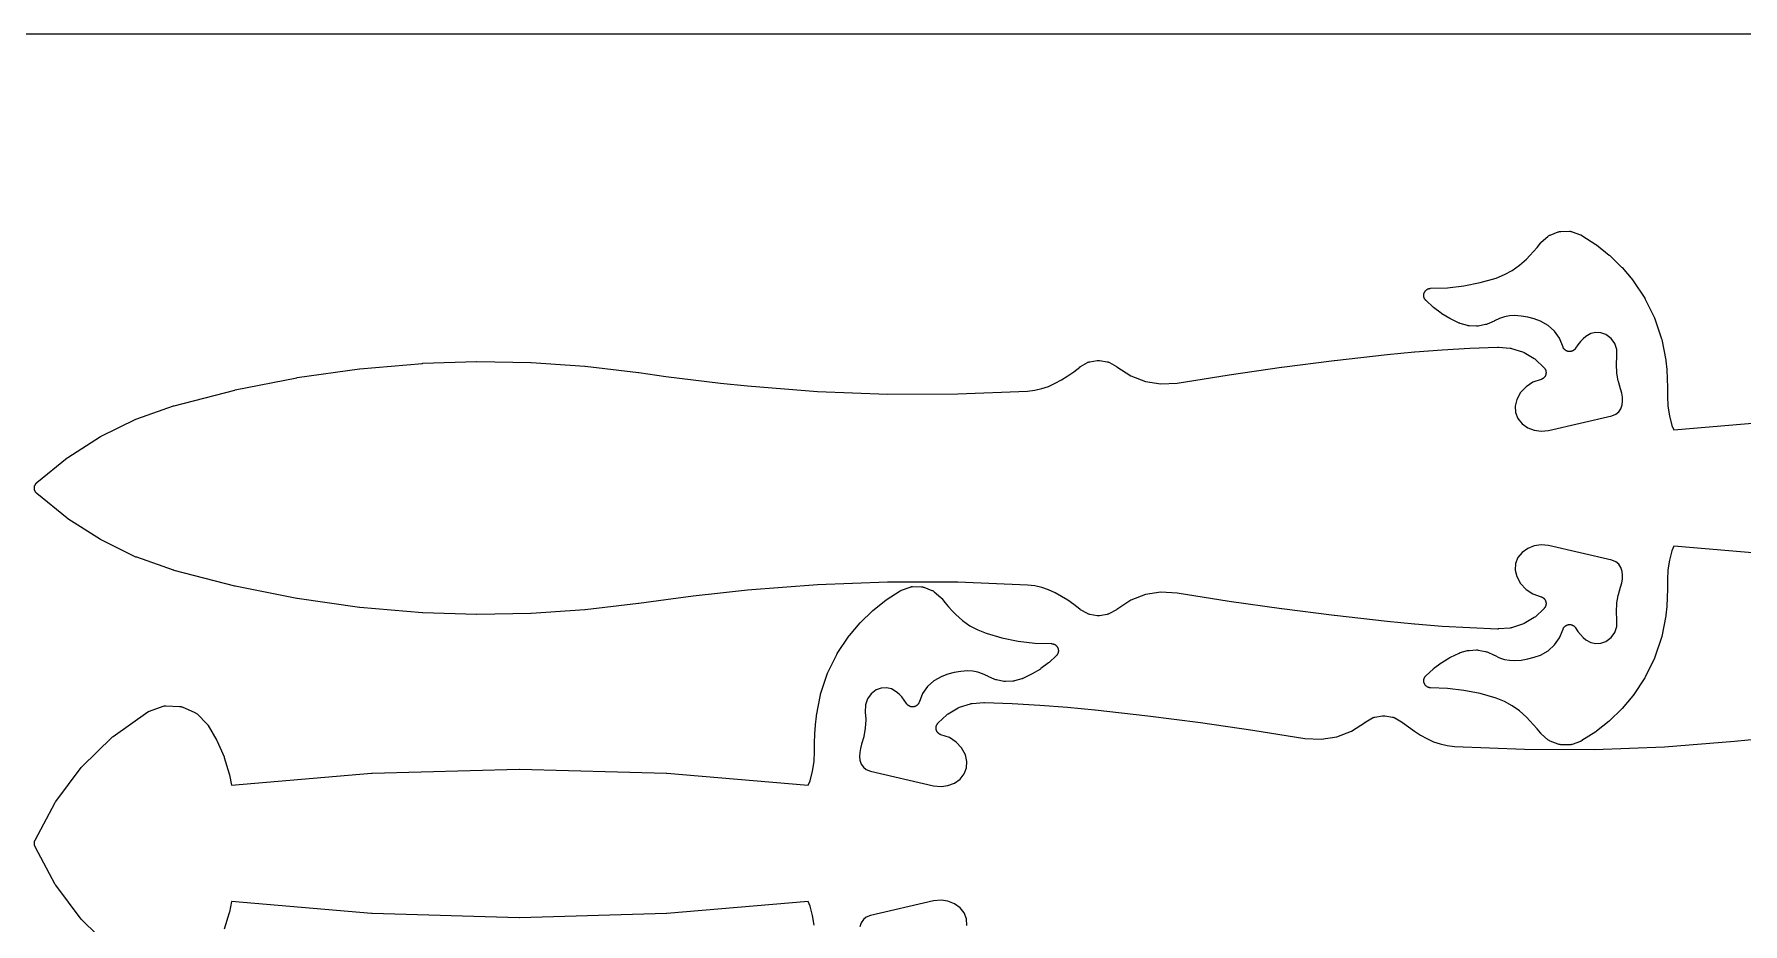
# Model space of a CAD drawing. Header units: metres. Extents: x 0 to 3000, y 0 to 1200.
# Drawn here: x 2038.1 to 2519.1, y 949.6 to 1200 of the extents above; entities that cross this region are included whole.
import ezdxf

# ---------------------------------------------------------------- set-up
doc = ezdxf.new("R2010")
doc.units = ezdxf.units.M

msp = doc.modelspace()

# ---------------------------------------------------------------- linework, layer by layer
at = {"color": 7}
msp.add_lwpolyline([(0, 0), (3000, 0), (3000, 1200), (0, 1200), (0, 0)], close=True, dxfattribs=at)
at = {"color": 1}
for points in [[(2539.44, 1052.51), (2499.64, 1055.91), (2499.13, 1054.63), (2498.42, 1051.97), (2498.01, 1049.25), (2497.9, 1046.42), (2497.91, 1044.01), (2497.91, 1043.94), (2497.82, 1041.49), (2497.82, 1041.42), (2497.65, 1038.97), (2497.64, 1038.9), (2497.39, 1036.46), (2497.37, 1036.38), (2497.36, 1036.3), (2496.25, 1030.48), (2496.18, 1030.23), (2494.32, 1024.64), (2494.22, 1024.39), (2491.63, 1019.09), (2491.5, 1018.86), (2488.22, 1013.93), (2488.21, 1013.92), (2488.2, 1013.91), (2488.15, 1013.84), (2488.11, 1013.78), (2488.09, 1013.76), (2488.08, 1013.75), (2485.08, 1010.2), (2484.95, 1010.06), (2481.62, 1006.83), (2481.47, 1006.7), (2477.85, 1003.82), (2477.69, 1003.7), (2473.79, 1001.18), (2473.76, 1001.16), (2473.73, 1001.14), (2473.67, 1001.11), (2473.62, 1001.08), (2473.59, 1001.06), (2473.56, 1001.05), (2473.5, 1001.02), (2473.44, 1001), (2473.41, 1000.99), (2473.38, 1000.97), (2470.99, 1000.12), (2470.82, 1000.06), (2470.64, 1000.03), (2470.46, 1000.01), (2470.28, 1000), (2467.82, 1000.04), (2467.65, 1000.05), (2467.47, 1000.07), (2467.3, 1000.11), (2467.14, 1000.17), (2464.84, 1001.05), (2464.67, 1001.12), (2464.52, 1001.21), (2464.37, 1001.31), (2464.23, 1001.42), (2462.33, 1003.1), (2462.28, 1003.15), (2462.23, 1003.2), (2462.21, 1003.22), (2462.19, 1003.24), (2462.15, 1003.29), (2462.1, 1003.34), (2461.14, 1004.53), (2460.17, 1005.67), (2459.16, 1006.78), (2458.16, 1007.83), (2456.24, 1009.56), (2454.19, 1011.01), (2451.97, 1012.21), (2449.6, 1013.15), (2445.13, 1014.42), (2440.56, 1015.33), (2435.94, 1015.88), (2431.19, 1016.05), (2431.19, 1016.05), (2431.19, 1016.05), (2431.09, 1016.06), (2431, 1016.06), (2431, 1016.07), (2430.99, 1016.07), (2430.9, 1016.08), (2430.81, 1016.1), (2430.8, 1016.1), (2430.8, 1016.1), (2430.71, 1016.13), (2430.62, 1016.16), (2430.61, 1016.16), (2430.61, 1016.16), (2430.52, 1016.19), (2430.43, 1016.23), (2430.43, 1016.23), (2430.43, 1016.23), (2430.34, 1016.27), (2430.26, 1016.32), (2430.26, 1016.32), (2430.26, 1016.32), (2430.18, 1016.37), (2430.1, 1016.42), (2430.09, 1016.43), (2430.09, 1016.43), (2430.02, 1016.49), (2429.94, 1016.55), (2429.94, 1016.55), (2429.94, 1016.55), (2429.87, 1016.62), (2429.8, 1016.68), (2429.8, 1016.69), (2429.8, 1016.69), (2429.74, 1016.76), (2429.68, 1016.83), (2429.67, 1016.84), (2429.67, 1016.84), (2429.62, 1016.92), (2429.56, 1017), (2429.56, 1017), (2429.56, 1017), (2429.52, 1017.08), (2429.47, 1017.17), (2429.47, 1017.17), (2429.47, 1017.17), (2429.43, 1017.26), (2429.39, 1017.35), (2429.39, 1017.35), (2429.39, 1017.35), (2429.36, 1017.44), (2429.33, 1017.54), (2429.33, 1017.54), (2429.33, 1017.54), (2429.31, 1017.63), (2429.29, 1017.73), (2429.29, 1017.73), (2429.29, 1017.73), (2429.28, 1017.83), (2429.27, 1017.92), (2429.27, 1017.93), (2429.27, 1017.93), (2429.27, 1018.02), (2429.27, 1018.12), (2429.27, 1018.12), (2429.27, 1018.12), (2429.28, 1018.22), (2429.28, 1018.31), (2429.28, 1018.32), (2429.28, 1018.32), (2429.3, 1018.41), (2429.32, 1018.51), (2429.32, 1018.51), (2429.32, 1018.51), (2429.35, 1018.6), (2429.37, 1018.7), (2429.38, 1018.7), (2429.38, 1018.7), (2429.41, 1018.79), (2429.45, 1018.88), (2429.45, 1018.88), (2429.45, 1018.88), (2429.49, 1018.97), (2429.54, 1019.05), (2429.54, 1019.05), (2429.54, 1019.06), (2429.59, 1019.14), (2429.64, 1019.22), (2429.65, 1019.22), (2429.65, 1019.22), (2429.71, 1019.3), (2429.77, 1019.37), (2429.77, 1019.37), (2429.77, 1019.37), (2429.84, 1019.44), (2429.9, 1019.51), (2429.91, 1019.51), (2429.91, 1019.51), (2431.88, 1021.34), (2432.03, 1021.46), (2434.17, 1023.07), (2434.33, 1023.19), (2436.62, 1024.57), (2436.8, 1024.67), (2439.22, 1025.82), (2439.28, 1025.84), (2439.34, 1025.87), (2439.37, 1025.88), (2439.4, 1025.89), (2439.47, 1025.91), (2439.53, 1025.94), (2441.58, 1026.52), (2441.81, 1026.57), (2442.04, 1026.59), (2444.14, 1026.69), (2444.37, 1026.69), (2444.6, 1026.66), (2446.67, 1026.27), (2446.9, 1026.21), (2447.11, 1026.13), (2449.06, 1025.27), (2449.11, 1025.25), (2449.15, 1025.23), (2450.57, 1024.52), (2451.95, 1024.06), (2453.37, 1023.79), (2454.84, 1023.73), (2456.7, 1023.86), (2458.56, 1024.16), (2460.38, 1024.64), (2462.09, 1025.26), (2464.29, 1026.49), (2466.08, 1028.12), (2467.46, 1030.1), (2468.46, 1032.59), (2468.47, 1032.62), (2468.48, 1032.65), (2468.51, 1032.71), (2468.54, 1032.77), (2468.55, 1032.8), (2468.56, 1032.82), (2468.6, 1032.88), (2468.64, 1032.94), (2468.65, 1032.96), (2468.67, 1032.99), (2468.71, 1033.04), (2468.75, 1033.1), (2468.77, 1033.12), (2468.79, 1033.14), (2468.84, 1033.19), (2468.88, 1033.25), (2468.9, 1033.27), (2468.92, 1033.29), (2468.97, 1033.33), (2469.02, 1033.38), (2469.05, 1033.4), (2469.07, 1033.42), (2469.13, 1033.46), (2469.18, 1033.5), (2469.21, 1033.51), (2469.23, 1033.53), (2469.29, 1033.57), (2469.35, 1033.6), (2469.37, 1033.61), (2469.4, 1033.63), (2469.46, 1033.66), (2469.52, 1033.69), (2469.55, 1033.7), (2469.58, 1033.71), (2469.64, 1033.73), (2469.71, 1033.76), (2469.74, 1033.76), (2469.76, 1033.77), (2469.83, 1033.79), (2469.9, 1033.81), (2469.93, 1033.81), (2469.95, 1033.82), (2470.02, 1033.83), (2470.09, 1033.84), (2470.12, 1033.84), (2470.15, 1033.84), (2470.22, 1033.85), (2470.29, 1033.85), (2470.32, 1033.85), (2470.35, 1033.85), (2470.41, 1033.84), (2470.48, 1033.84), (2470.51, 1033.84), (2470.54, 1033.84), (2470.61, 1033.83), (2470.68, 1033.82), (2470.71, 1033.81), (2470.74, 1033.8), (2470.8, 1033.79), (2470.87, 1033.77), (2470.9, 1033.76), (2470.92, 1033.75), (2470.99, 1033.73), (2471.06, 1033.71), (2471.08, 1033.69), (2471.11, 1033.68), (2471.17, 1033.65), (2471.23, 1033.63), (2471.26, 1033.61), (2471.28, 1033.6), (2471.34, 1033.56), (2471.4, 1033.53), (2471.43, 1033.51), (2471.45, 1033.49), (2471.51, 1033.45), (2471.56, 1033.41), (2471.58, 1033.39), (2471.61, 1033.37), (2471.66, 1033.33), (2471.71, 1033.28), (2471.73, 1033.26), (2471.75, 1033.24), (2471.8, 1033.19), (2471.84, 1033.14), (2471.86, 1033.11), (2471.88, 1033.09), (2471.92, 1033.04), (2471.96, 1032.98), (2471.98, 1032.96), (2471.99, 1032.93), (2472.65, 1031.91), (2473.34, 1031.04), (2474.12, 1030.24), (2474.89, 1029.58), (2476.27, 1028.81), (2477.69, 1028.49), (2479.13, 1028.57), (2480.52, 1029.08), (2481.98, 1030.17), (2483.01, 1031.6), (2483.58, 1033.27), (2483.63, 1035.3), (2483.5, 1037.35), (2483.49, 1037.58), (2483.6, 1039.72), (2483.63, 1039.95), (2483.98, 1042.07), (2484.04, 1042.29), (2484.64, 1044.35), (2484.98, 1045.55), (2485.16, 1046.65), (2485.2, 1047.77), (2485.1, 1048.79), (2484.75, 1049.92), (2484.15, 1050.8), (2483.32, 1051.47), (2482.17, 1051.93), (2464.39, 1056.06), (2462.29, 1056.28), (2460.36, 1056.01), (2458.54, 1055.29), (2456.95, 1054.15), (2455.77, 1052.68), (2455.12, 1051), (2454.99, 1049.2), (2455.42, 1047.37), (2456.52, 1045.39), (2458.06, 1043.74), (2459.95, 1042.5), (2462.35, 1041.66), (2462.43, 1041.63), (2462.5, 1041.6), (2462.52, 1041.6), (2462.53, 1041.59), (2462.61, 1041.55), (2462.68, 1041.51), (2462.69, 1041.51), (2462.71, 1041.5), (2462.78, 1041.45), (2462.85, 1041.41), (2462.86, 1041.4), (2462.87, 1041.39), (2462.93, 1041.34), (2463, 1041.29), (2463.01, 1041.28), (2463.02, 1041.27), (2463.08, 1041.21), (2463.14, 1041.15), (2463.15, 1041.14), (2463.16, 1041.13), (2463.21, 1041.07), (2463.27, 1041), (2463.28, 1040.99), (2463.29, 1040.98), (2463.33, 1040.91), (2463.38, 1040.84), (2463.39, 1040.83), (2463.4, 1040.82), (2463.44, 1040.74), (2463.48, 1040.67), (2463.48, 1040.66), (2463.49, 1040.64), (2463.52, 1040.57), (2463.56, 1040.49), (2463.56, 1040.48), (2463.57, 1040.46), (2463.59, 1040.38), (2463.62, 1040.3), (2463.62, 1040.29), (2463.63, 1040.28), (2463.64, 1040.19), (2463.66, 1040.11), (2463.66, 1040.1), (2463.66, 1040.08), (2463.67, 1040), (2463.68, 1039.92), (2463.68, 1039.9), (2463.69, 1039.89), (2463.69, 1039.8), (2463.69, 1039.72), (2463.69, 1039.71), (2463.69, 1039.69), (2463.68, 1039.61), (2463.67, 1039.52), (2463.67, 1039.51), (2463.67, 1039.5), (2463.65, 1039.41), (2463.64, 1039.33), (2463.63, 1039.32), (2463.63, 1039.3), (2463.61, 1039.22), (2463.59, 1039.14), (2463.58, 1039.13), (2463.58, 1039.11), (2463.54, 1039.04), (2463.51, 1038.96), (2463.51, 1038.95), (2463.5, 1038.93), (2463.46, 1038.86), (2463.43, 1038.78), (2463.42, 1038.77), (2463.41, 1038.76), (2463.36, 1038.69), (2463.32, 1038.62), (2463.31, 1038.61), (2463.3, 1038.6), (2463.25, 1038.53), (2463.2, 1038.47), (2463.19, 1038.45), (2463.18, 1038.44), (2463.12, 1038.38), (2463.06, 1038.32), (2460.67, 1036.06), (2460.49, 1035.91), (2460.31, 1035.79), (2457.5, 1034.13), (2457.3, 1034.03), (2457.09, 1033.95), (2453.99, 1032.96), (2453.77, 1032.9), (2453.55, 1032.87), (2450.26, 1032.6), (2450.24, 1032.6), (2450.21, 1032.59), (2450.14, 1032.59), (2450.07, 1032.59), (2450.04, 1032.59), (2450.02, 1032.59), (2442.27, 1032.89), (2442.23, 1032.89), (2434.49, 1033.34), (2434.45, 1033.34), (2426.72, 1033.94), (2426.68, 1033.94), (2418.96, 1034.68), (2418.95, 1034.69), (2418.93, 1034.69), (2404.12, 1036.36), (2404.09, 1036.37), (2389.3, 1038.26), (2389.27, 1038.26), (2374.51, 1040.38), (2374.48, 1040.38), (2359.86, 1042.7), (2355.27, 1042.97), (2350.9, 1042.28), (2346.78, 1040.68), (2342.86, 1038.11), (2342.8, 1038.07), (2342.74, 1038.04), (2340.81, 1036.94), (2340.66, 1036.87), (2340.5, 1036.8), (2340.33, 1036.75), (2340.17, 1036.71), (2338.04, 1036.35), (2337.82, 1036.32), (2337.59, 1036.32), (2337.37, 1036.35), (2335.24, 1036.71), (2335.07, 1036.75), (2334.91, 1036.8), (2334.75, 1036.87), (2334.59, 1036.94), (2332.67, 1038.04), (2332.62, 1038.06), (2332.58, 1038.09), (2332.54, 1038.12), (2332.5, 1038.14), (2332.46, 1038.17), (2332.42, 1038.2), (2330.75, 1039.51), (2329.06, 1040.69), (2327.31, 1041.79), (2325.52, 1042.79), (2323.67, 1043.64), (2321.76, 1044.28), (2319.8, 1044.72), (2317.77, 1044.95), (2298.08, 1045.78), (2278.35, 1045.81), (2258.63, 1045.05), (2238.94, 1043.5), (2231.28, 1042.7), (2223.61, 1041.81), (2215.96, 1040.84), (2208.3, 1039.77), (2208.28, 1039.77), (2208.27, 1039.77), (2193.22, 1037.98), (2193.12, 1037.97), (2178.01, 1036.94), (2177.91, 1036.93), (2162.77, 1036.66), (2162.67, 1036.66), (2147.53, 1037.15), (2147.48, 1037.16), (2147.42, 1037.16), (2129.8, 1038.67), (2129.69, 1038.68), (2112.19, 1041.17), (2112.08, 1041.19), (2094.75, 1044.65), (2094.64, 1044.67), (2077.51, 1049.09), (2077.43, 1049.11), (2077.34, 1049.14), (2067.01, 1052.77), (2066.8, 1052.86), (2056.99, 1057.65), (2056.79, 1057.76), (2047.59, 1063.65), (2047.41, 1063.78), (2038.93, 1070.71), (2038.92, 1070.72), (2038.92, 1070.72), (2038.85, 1070.78), (2038.78, 1070.84), (2038.78, 1070.85), (2038.78, 1070.85), (2038.71, 1070.92), (2038.65, 1070.99), (2038.65, 1070.99), (2038.64, 1071), (2038.59, 1071.07), (2038.53, 1071.15), (2038.53, 1071.15), (2038.53, 1071.15), (2038.48, 1071.23), (2038.43, 1071.32), (2038.43, 1071.32), (2038.43, 1071.32), (2038.39, 1071.41), (2038.35, 1071.49), (2038.35, 1071.5), (2038.34, 1071.5), (2038.31, 1071.59), (2038.28, 1071.68), (2038.28, 1071.68), (2038.28, 1071.69), (2038.25, 1071.78), (2038.23, 1071.87), (2038.23, 1071.87), (2038.23, 1071.88), (2038.22, 1071.97), (2038.2, 1072.06), (2038.2, 1072.07), (2038.2, 1072.07), (2038.2, 1072.16), (2038.19, 1072.26), (2038.19, 1072.26), (2038.19, 1072.27), (2038.2, 1072.36), (2038.2, 1072.45), (2038.2, 1072.46), (2038.2, 1072.46), (2038.22, 1072.56), (2038.23, 1072.65), (2038.23, 1072.65), (2038.23, 1072.66), (2038.25, 1072.75), (2038.28, 1072.84), (2038.28, 1072.84), (2038.28, 1072.85), (2038.31, 1072.93), (2038.34, 1073.02), (2038.35, 1073.03), (2038.35, 1073.03), (2038.39, 1073.12), (2038.43, 1073.2), (2038.43, 1073.2), (2038.43, 1073.21), (2038.48, 1073.29), (2038.53, 1073.37), (2038.53, 1073.37), (2038.53, 1073.38), (2038.59, 1073.45), (2038.64, 1073.53), (2038.65, 1073.53), (2038.65, 1073.53), (2038.71, 1073.6), (2038.78, 1073.67), (2038.78, 1073.68), (2038.78, 1073.68), (2038.85, 1073.74), (2038.92, 1073.81), (2038.92, 1073.81), (2038.93, 1073.81), (2047.41, 1080.74), (2047.59, 1080.88), (2056.79, 1086.76), (2056.99, 1086.88), (2066.8, 1091.66), (2067.01, 1091.75), (2077.34, 1095.39), (2077.43, 1095.41), (2077.51, 1095.44), (2094.64, 1099.85), (2094.75, 1099.88), (2112.08, 1103.33), (2112.19, 1103.35), (2129.69, 1105.84), (2129.8, 1105.85), (2147.42, 1107.36), (2147.48, 1107.37), (2147.53, 1107.37), (2162.67, 1107.86), (2162.77, 1107.86), (2177.91, 1107.59), (2178.01, 1107.59), (2193.12, 1106.56), (2193.22, 1106.55), (2208.27, 1104.76), (2208.28, 1104.75), (2208.3, 1104.75), (2215.96, 1103.69), (2223.61, 1102.71), (2231.28, 1101.82), (2238.94, 1101.02), (2258.63, 1099.48), (2278.35, 1098.72), (2298.08, 1098.75), (2317.77, 1099.57), (2319.8, 1099.8), (2321.76, 1100.24), (2323.67, 1100.88), (2325.52, 1101.74), (2327.31, 1102.73), (2329.06, 1103.83), (2330.75, 1105.02), (2332.42, 1106.32), (2332.46, 1106.35), (2332.5, 1106.38), (2332.54, 1106.41), (2332.58, 1106.44), (2332.62, 1106.46), (2332.67, 1106.49), (2334.59, 1107.58), (2334.75, 1107.66), (2334.91, 1107.72), (2335.07, 1107.77), (2335.24, 1107.81), (2337.37, 1108.17), (2337.59, 1108.2), (2337.82, 1108.2), (2338.04, 1108.17), (2340.17, 1107.81), (2340.33, 1107.77), (2340.5, 1107.72), (2340.66, 1107.66), (2340.81, 1107.58), (2342.74, 1106.49), (2342.8, 1106.45), (2342.86, 1106.42), (2346.78, 1103.84), (2350.9, 1102.25), (2355.27, 1101.56), (2359.86, 1101.82), (2374.48, 1104.14), (2374.51, 1104.14), (2389.27, 1106.26), (2389.3, 1106.26), (2404.09, 1108.16), (2404.12, 1108.16), (2418.93, 1109.84), (2418.95, 1109.84), (2418.96, 1109.84), (2426.68, 1110.58), (2426.72, 1110.59), (2434.45, 1111.18), (2434.49, 1111.18), (2442.23, 1111.63), (2442.27, 1111.63), (2450.02, 1111.93), (2450.04, 1111.93), (2450.07, 1111.93), (2450.14, 1111.93), (2450.21, 1111.93), (2450.24, 1111.93), (2450.26, 1111.93), (2453.55, 1111.65), (2453.77, 1111.62), (2453.99, 1111.56), (2457.09, 1110.57), (2457.3, 1110.49), (2457.5, 1110.39), (2460.31, 1108.74), (2460.49, 1108.61), (2460.67, 1108.47), (2463.06, 1106.2), (2463.12, 1106.14), (2463.18, 1106.08), (2463.19, 1106.07), (2463.2, 1106.06), (2463.25, 1105.99), (2463.3, 1105.93), (2463.31, 1105.92), (2463.32, 1105.9), (2463.36, 1105.83), (2463.41, 1105.76), (2463.42, 1105.75), (2463.43, 1105.74), (2463.46, 1105.66), (2463.5, 1105.59), (2463.51, 1105.58), (2463.51, 1105.56), (2463.54, 1105.49), (2463.58, 1105.41), (2463.58, 1105.39), (2463.59, 1105.38), (2463.61, 1105.3), (2463.63, 1105.22), (2463.63, 1105.21), (2463.64, 1105.19), (2463.65, 1105.11), (2463.67, 1105.03), (2463.67, 1105.01), (2463.67, 1105), (2463.68, 1104.92), (2463.69, 1104.83), (2463.69, 1104.82), (2463.69, 1104.8), (2463.69, 1104.72), (2463.69, 1104.64), (2463.68, 1104.62), (2463.68, 1104.61), (2463.67, 1104.52), (2463.66, 1104.44), (2463.66, 1104.43), (2463.66, 1104.41), (2463.64, 1104.33), (2463.63, 1104.25), (2463.62, 1104.23), (2463.62, 1104.22), (2463.59, 1104.14), (2463.57, 1104.06), (2463.56, 1104.05), (2463.56, 1104.03), (2463.52, 1103.96), (2463.49, 1103.88), (2463.48, 1103.87), (2463.48, 1103.85), (2463.44, 1103.78), (2463.4, 1103.71), (2463.39, 1103.7), (2463.38, 1103.68), (2463.33, 1103.61), (2463.29, 1103.55), (2463.28, 1103.53), (2463.27, 1103.52), (2463.21, 1103.46), (2463.16, 1103.39), (2463.15, 1103.38), (2463.14, 1103.37), (2463.08, 1103.32), (2463.02, 1103.26), (2463.01, 1103.25), (2463, 1103.24), (2462.93, 1103.19), (2462.87, 1103.13), (2462.86, 1103.13), (2462.85, 1103.12), (2462.78, 1103.07), (2462.71, 1103.03), (2462.69, 1103.02), (2462.68, 1103.01), (2462.61, 1102.97), (2462.53, 1102.93), (2462.52, 1102.93), (2462.5, 1102.92), (2462.43, 1102.89), (2462.35, 1102.86), (2459.95, 1102.02), (2458.06, 1100.78), (2456.52, 1099.13), (2455.42, 1097.15), (2454.99, 1095.32), (2455.12, 1093.52), (2455.77, 1091.84), (2456.95, 1090.37), (2458.54, 1089.23), (2460.36, 1088.51), (2462.29, 1088.24), (2464.39, 1088.47), (2482.17, 1092.59), (2483.32, 1093.05), (2484.15, 1093.72), (2484.75, 1094.6), (2485.1, 1095.73), (2485.2, 1096.76), (2485.16, 1097.87), (2484.98, 1098.98), (2484.64, 1100.17), (2484.04, 1102.23), (2483.98, 1102.46), (2483.63, 1104.57), (2483.6, 1104.8), (2483.49, 1106.94), (2483.5, 1107.18), (2483.63, 1109.23), (2483.58, 1111.25), (2483.01, 1112.92), (2481.98, 1114.36), (2480.52, 1115.45), (2479.13, 1115.95), (2477.69, 1116.04), (2476.27, 1115.72), (2474.89, 1114.94), (2474.12, 1114.28), (2473.34, 1113.48), (2472.65, 1112.61), (2471.99, 1111.59), (2471.98, 1111.57), (2471.96, 1111.54), (2471.92, 1111.49), (2471.88, 1111.43), (2471.86, 1111.41), (2471.84, 1111.39), (2471.8, 1111.34), (2471.75, 1111.28), (2471.73, 1111.26), (2471.71, 1111.24), (2471.66, 1111.2), (2471.61, 1111.15), (2471.58, 1111.13), (2471.56, 1111.11), (2471.51, 1111.07), (2471.45, 1111.03), (2471.43, 1111.01), (2471.4, 1111), (2471.34, 1110.96), (2471.28, 1110.93), (2471.26, 1110.91), (2471.23, 1110.9), (2471.17, 1110.87), (2471.11, 1110.84), (2471.08, 1110.83), (2471.06, 1110.82), (2470.99, 1110.79), (2470.92, 1110.77), (2470.9, 1110.76), (2470.87, 1110.75), (2470.8, 1110.74), (2470.74, 1110.72), (2470.71, 1110.71), (2470.68, 1110.71), (2470.61, 1110.7), (2470.54, 1110.69), (2470.51, 1110.69), (2470.48, 1110.68), (2470.41, 1110.68), (2470.35, 1110.67), (2470.32, 1110.68), (2470.29, 1110.67), (2470.22, 1110.68), (2470.15, 1110.68), (2470.12, 1110.68), (2470.09, 1110.69), (2470.02, 1110.7), (2469.95, 1110.71), (2469.93, 1110.71), (2469.9, 1110.72), (2469.83, 1110.74), (2469.76, 1110.75), (2469.74, 1110.76), (2469.71, 1110.77), (2469.64, 1110.79), (2469.58, 1110.81), (2469.55, 1110.83), (2469.52, 1110.84), (2469.46, 1110.87), (2469.4, 1110.9), (2469.37, 1110.91), (2469.35, 1110.92), (2469.29, 1110.96), (2469.23, 1110.99), (2469.21, 1111.01), (2469.18, 1111.03), (2469.13, 1111.07), (2469.07, 1111.11), (2469.05, 1111.13), (2469.02, 1111.14), (2468.97, 1111.19), (2468.92, 1111.24), (2468.9, 1111.26), (2468.88, 1111.28), (2468.84, 1111.33), (2468.79, 1111.38), (2468.77, 1111.4), (2468.75, 1111.42), (2468.71, 1111.48), (2468.67, 1111.54), (2468.65, 1111.56), (2468.64, 1111.58), (2468.6, 1111.64), (2468.56, 1111.7), (2468.55, 1111.73), (2468.54, 1111.75), (2468.51, 1111.82), (2468.48, 1111.88), (2468.47, 1111.91), (2468.46, 1111.93), (2467.46, 1114.42), (2466.08, 1116.41), (2464.29, 1118.03), (2462.09, 1119.26), (2460.38, 1119.88), (2458.56, 1120.36), (2456.7, 1120.67), (2454.84, 1120.8), (2453.37, 1120.73), (2451.95, 1120.47), (2450.57, 1120.01), (2449.15, 1119.29), (2449.11, 1119.28), (2449.06, 1119.25), (2447.11, 1118.39), (2446.9, 1118.31), (2446.67, 1118.25), (2444.6, 1117.87), (2444.37, 1117.84), (2444.14, 1117.84), (2442.04, 1117.93), (2441.81, 1117.95), (2441.58, 1118.01), (2439.53, 1118.59), (2439.47, 1118.61), (2439.4, 1118.63), (2439.37, 1118.64), (2439.34, 1118.65), (2439.28, 1118.68), (2439.22, 1118.71), (2436.8, 1119.86), (2436.62, 1119.95), (2434.33, 1121.34), (2434.17, 1121.45), (2432.03, 1123.06), (2431.88, 1123.19), (2429.91, 1125.01), (2429.91, 1125.01), (2429.9, 1125.01), (2429.84, 1125.08), (2429.77, 1125.15), (2429.77, 1125.15), (2429.77, 1125.15), (2429.71, 1125.23), (2429.65, 1125.3), (2429.65, 1125.3), (2429.64, 1125.31), (2429.59, 1125.39), (2429.54, 1125.47), (2429.54, 1125.47), (2429.54, 1125.47), (2429.49, 1125.56), (2429.45, 1125.64), (2429.45, 1125.64), (2429.45, 1125.65), (2429.41, 1125.73), (2429.38, 1125.82), (2429.38, 1125.83), (2429.37, 1125.83), (2429.35, 1125.92), (2429.32, 1126.01), (2429.32, 1126.01), (2429.32, 1126.02), (2429.3, 1126.11), (2429.28, 1126.2), (2429.28, 1126.21), (2429.28, 1126.21), (2429.28, 1126.3), (2429.27, 1126.4), (2429.27, 1126.4), (2429.27, 1126.41), (2429.27, 1126.5), (2429.27, 1126.6), (2429.27, 1126.6), (2429.27, 1126.6), (2429.28, 1126.7), (2429.29, 1126.79), (2429.29, 1126.79), (2429.29, 1126.8), (2429.31, 1126.89), (2429.33, 1126.98), (2429.33, 1126.99), (2429.33, 1126.99), (2429.36, 1127.08), (2429.39, 1127.17), (2429.39, 1127.17), (2429.39, 1127.18), (2429.43, 1127.26), (2429.47, 1127.35), (2429.47, 1127.35), (2429.47, 1127.36), (2429.52, 1127.44), (2429.56, 1127.52), (2429.56, 1127.53), (2429.56, 1127.53), (2429.62, 1127.61), (2429.67, 1127.68), (2429.67, 1127.69), (2429.68, 1127.69), (2429.74, 1127.76), (2429.8, 1127.84), (2429.8, 1127.84), (2429.8, 1127.84), (2429.87, 1127.91), (2429.94, 1127.97), (2429.94, 1127.97), (2429.94, 1127.98), (2430.02, 1128.04), (2430.09, 1128.1), (2430.09, 1128.1), (2430.1, 1128.1), (2430.18, 1128.15), (2430.26, 1128.2), (2430.26, 1128.2), (2430.26, 1128.21), (2430.34, 1128.25), (2430.43, 1128.29), (2430.43, 1128.29), (2430.43, 1128.3), (2430.52, 1128.33), (2430.61, 1128.37), (2430.61, 1128.37), (2430.62, 1128.37), (2430.71, 1128.4), (2430.8, 1128.42), (2430.8, 1128.42), (2430.81, 1128.42), (2430.9, 1128.44), (2430.99, 1128.46), (2431, 1128.46), (2431, 1128.46), (2431.09, 1128.47), (2431.19, 1128.48), (2431.19, 1128.48), (2431.19, 1128.48), (2435.94, 1128.65), (2440.56, 1129.19), (2445.13, 1130.1), (2449.6, 1131.38), (2451.97, 1132.32), (2454.19, 1133.52), (2456.24, 1134.97), (2458.16, 1136.69), (2459.16, 1137.74), (2460.17, 1138.85), (2461.14, 1139.99), (2462.1, 1141.18), (2462.15, 1141.23), (2462.19, 1141.28), (2462.21, 1141.3), (2462.23, 1141.33), (2462.28, 1141.37), (2462.33, 1141.42), (2464.23, 1143.1), (2464.37, 1143.22), (2464.52, 1143.32), (2464.67, 1143.4), (2464.84, 1143.47), (2467.14, 1144.36), (2467.3, 1144.41), (2467.47, 1144.45), (2467.65, 1144.48), (2467.82, 1144.49), (2470.28, 1144.52), (2470.46, 1144.52), (2470.64, 1144.5), (2470.82, 1144.46), (2470.99, 1144.41), (2473.38, 1143.55), (2473.41, 1143.54), (2473.44, 1143.53), (2473.5, 1143.5), (2473.5, 1143.5), (2473.56, 1143.48), (2473.59, 1143.46), (2473.62, 1143.45), (2473.67, 1143.41), (2473.73, 1143.38), (2473.76, 1143.37), (2473.79, 1143.35), (2477.69, 1140.82), (2477.85, 1140.71), (2481.47, 1137.82), (2481.62, 1137.69), (2484.95, 1134.46), (2485.08, 1134.32), (2488.08, 1130.77), (2488.09, 1130.76), (2488.11, 1130.75), (2488.15, 1130.68), (2488.2, 1130.62), (2488.21, 1130.6), (2488.22, 1130.59), (2491.5, 1125.66), (2491.63, 1125.43), (2494.22, 1120.13), (2494.32, 1119.89), (2496.18, 1114.3), (2496.25, 1114.04), (2497.36, 1108.23), (2497.37, 1108.14), (2497.39, 1108.06), (2497.64, 1105.62), (2497.65, 1105.55), (2497.82, 1103.11), (2497.82, 1103.04), (2497.91, 1100.59), (2497.91, 1100.52), (2497.9, 1098.1), (2498.01, 1095.27), (2498.42, 1092.55), (2499.13, 1089.9), (2499.64, 1088.61), (2539.44, 1092.01)], [(2060.11, 942.4), (2051.57, 950.71), (2051.46, 950.83), (2051.37, 950.95), (2044.21, 960.48), (2044.13, 960.6), (2044.05, 960.74), (2038.43, 971.32), (2038.39, 971.41), (2038.35, 971.49), (2038.35, 971.5), (2038.34, 971.5), (2038.31, 971.59), (2038.28, 971.68), (2038.28, 971.68), (2038.28, 971.69), (2038.25, 971.78), (2038.23, 971.87), (2038.23, 971.87), (2038.23, 971.88), (2038.22, 971.97), (2038.2, 972.06), (2038.2, 972.07), (2038.2, 972.07), (2038.2, 972.16), (2038.19, 972.26), (2038.19, 972.26), (2038.19, 972.27), (2038.2, 972.36), (2038.2, 972.45), (2038.2, 972.46), (2038.2, 972.46), (2038.22, 972.56), (2038.23, 972.65), (2038.23, 972.65), (2038.23, 972.66), (2038.25, 972.75), (2038.28, 972.84), (2038.28, 972.84), (2038.28, 972.85), (2038.31, 972.93), (2038.34, 973.02), (2038.35, 973.03), (2038.35, 973.03), (2038.39, 973.12), (2038.43, 973.2), (2044.05, 983.79), (2044.13, 983.92), (2044.21, 984.05), (2051.37, 993.58), (2051.46, 993.7), (2051.57, 993.81), (2060.11, 1002.12), (2060.23, 1002.22), (2060.35, 1002.32), (2070.13, 1009.25), (2070.19, 1009.29), (2070.26, 1009.33), (2070.28, 1009.34), (2070.3, 1009.35), (2070.36, 1009.38), (2070.43, 1009.42), (2070.45, 1009.43), (2070.47, 1009.44), (2070.54, 1009.47), (2070.61, 1009.5), (2074.41, 1010.86), (2074.59, 1010.92), (2074.78, 1010.95), (2074.97, 1010.97), (2075.16, 1010.98), (2079.06, 1010.83), (2079.24, 1010.82), (2079.43, 1010.78), (2079.61, 1010.73), (2079.78, 1010.67), (2083.36, 1009.11), (2083.53, 1009.03), (2083.69, 1008.93), (2083.84, 1008.81), (2083.98, 1008.68), (2086.82, 1005.81), (2086.85, 1005.77), (2086.89, 1005.73), (2086.92, 1005.7), (2086.95, 1005.66), (2086.98, 1005.62), (2087.02, 1005.58), (2087.04, 1005.54), (2087.06, 1005.51), (2087.09, 1005.46), (2087.12, 1005.41), (2089.55, 1001.25), (2089.65, 1001.04), (2091.58, 996.63), (2091.66, 996.42), (2093.06, 991.82), (2093.11, 991.59), (2093.65, 988.64), (2133.13, 992.01), (2133.24, 992.02), (2174.63, 993.19), (2174.74, 993.19), (2216.13, 992.02), (2216.24, 992.01), (2256.04, 988.61), (2256.55, 989.9), (2257.26, 992.55), (2257.67, 995.27), (2257.78, 998.1), (2257.78, 1000.52), (2257.78, 1000.59), (2257.86, 1003.04), (2257.86, 1003.11), (2258.03, 1005.55), (2258.04, 1005.62), (2258.3, 1008.06), (2258.31, 1008.14), (2258.32, 1008.23), (2259.43, 1014.04), (2259.5, 1014.3), (2261.36, 1019.89), (2261.46, 1020.13), (2264.05, 1025.43), (2264.18, 1025.66), (2267.46, 1030.59), (2267.47, 1030.6), (2267.48, 1030.62), (2267.53, 1030.68), (2267.58, 1030.75), (2267.59, 1030.76), (2267.6, 1030.77), (2270.6, 1034.32), (2270.73, 1034.46), (2274.06, 1037.69), (2274.21, 1037.82), (2277.84, 1040.71), (2277.99, 1040.82), (2281.9, 1043.35), (2281.93, 1043.37), (2281.95, 1043.38), (2282.01, 1043.41), (2282.07, 1043.45), (2282.1, 1043.46), (2282.13, 1043.48), (2282.19, 1043.5), (2282.24, 1043.53), (2282.28, 1043.54), (2282.31, 1043.55), (2284.69, 1044.41), (2284.87, 1044.46), (2285.04, 1044.5), (2285.22, 1044.52), (2285.4, 1044.52), (2287.86, 1044.49), (2288.03, 1044.48), (2288.21, 1044.45), (2288.38, 1044.41), (2288.55, 1044.36), (2290.84, 1043.47), (2291.01, 1043.4), (2291.17, 1043.32), (2291.31, 1043.22), (2291.45, 1043.1), (2293.35, 1041.42), (2293.4, 1041.37), (2293.45, 1041.33), (2293.47, 1041.3), (2293.49, 1041.28), (2293.54, 1041.23), (2293.58, 1041.18), (2294.54, 1039.99), (2295.51, 1038.85), (2296.52, 1037.74), (2297.53, 1036.69), (2299.44, 1034.97), (2301.5, 1033.52), (2303.71, 1032.32), (2306.08, 1031.38), (2310.55, 1030.1), (2315.12, 1029.19), (2319.75, 1028.65), (2324.49, 1028.48), (2324.49, 1028.48), (2324.5, 1028.48), (2324.59, 1028.47), (2324.68, 1028.46), (2324.69, 1028.46), (2324.69, 1028.46), (2324.78, 1028.44), (2324.88, 1028.42), (2324.88, 1028.42), (2324.88, 1028.42), (2324.97, 1028.4), (2325.07, 1028.37), (2325.07, 1028.37), (2325.07, 1028.37), (2325.16, 1028.33), (2325.25, 1028.3), (2325.25, 1028.29), (2325.25, 1028.29), (2325.34, 1028.25), (2325.42, 1028.21), (2325.43, 1028.2), (2325.43, 1028.2), (2325.51, 1028.15), (2325.59, 1028.1), (2325.59, 1028.1), (2325.59, 1028.1), (2325.67, 1028.04), (2325.74, 1027.98), (2325.74, 1027.97), (2325.75, 1027.97), (2325.81, 1027.91), (2325.88, 1027.84), (2325.88, 1027.84), (2325.89, 1027.84), (2325.95, 1027.76), (2326.01, 1027.69), (2326.01, 1027.69), (2326.01, 1027.68), (2326.07, 1027.61), (2326.12, 1027.53), (2326.12, 1027.53), (2326.12, 1027.52), (2326.17, 1027.44), (2326.21, 1027.36), (2326.22, 1027.35), (2326.22, 1027.35), (2326.25, 1027.26), (2326.29, 1027.18), (2326.29, 1027.17), (2326.29, 1027.17), (2326.32, 1027.08), (2326.35, 1026.99), (2326.35, 1026.99), (2326.35, 1026.98), (2326.37, 1026.89), (2326.39, 1026.8), (2326.39, 1026.79), (2326.39, 1026.79), (2326.4, 1026.7), (2326.41, 1026.6), (2326.41, 1026.6), (2326.41, 1026.6), (2326.41, 1026.5), (2326.42, 1026.41), (2326.42, 1026.4), (2326.42, 1026.4), (2326.41, 1026.3), (2326.4, 1026.21), (2326.4, 1026.21), (2326.4, 1026.2), (2326.38, 1026.11), (2326.36, 1026.02), (2326.36, 1026.01), (2326.36, 1026.01), (2326.34, 1025.92), (2326.31, 1025.83), (2326.31, 1025.83), (2326.31, 1025.82), (2326.27, 1025.73), (2326.24, 1025.65), (2326.23, 1025.64), (2326.23, 1025.64), (2326.19, 1025.56), (2326.15, 1025.47), (2326.14, 1025.47), (2326.14, 1025.47), (2326.09, 1025.39), (2326.04, 1025.31), (2326.04, 1025.3), (2326.04, 1025.3), (2325.98, 1025.23), (2325.92, 1025.15), (2325.91, 1025.15), (2325.91, 1025.15), (2325.85, 1025.08), (2325.78, 1025.01), (2325.78, 1025.01), (2325.78, 1025.01), (2323.81, 1023.19), (2323.65, 1023.06), (2321.52, 1021.45), (2321.35, 1021.34), (2319.06, 1019.95), (2318.89, 1019.86), (2316.46, 1018.71), (2316.4, 1018.68), (2316.34, 1018.65), (2316.31, 1018.64), (2316.28, 1018.63), (2316.22, 1018.61), (2316.15, 1018.59), (2314.1, 1018.01), (2313.87, 1017.95), (2313.64, 1017.93), (2311.54, 1017.84), (2311.31, 1017.84), (2311.08, 1017.87), (2309.01, 1018.25), (2308.79, 1018.31), (2308.57, 1018.39), (2306.62, 1019.25), (2306.58, 1019.28), (2306.53, 1019.29), (2305.11, 1020.01), (2303.74, 1020.47), (2302.32, 1020.73), (2300.84, 1020.8), (2298.98, 1020.67), (2297.12, 1020.36), (2295.3, 1019.88), (2293.59, 1019.26), (2291.39, 1018.03), (2289.6, 1016.41), (2288.22, 1014.42), (2287.23, 1011.93), (2287.22, 1011.91), (2287.21, 1011.88), (2287.17, 1011.82), (2287.15, 1011.75), (2287.13, 1011.73), (2287.12, 1011.7), (2287.08, 1011.64), (2287.05, 1011.58), (2287.03, 1011.56), (2287.01, 1011.54), (2286.97, 1011.48), (2286.93, 1011.42), (2286.91, 1011.4), (2286.9, 1011.38), (2286.85, 1011.33), (2286.8, 1011.28), (2286.78, 1011.26), (2286.76, 1011.24), (2286.71, 1011.19), (2286.66, 1011.14), (2286.64, 1011.13), (2286.61, 1011.11), (2286.56, 1011.07), (2286.5, 1011.03), (2286.48, 1011.01), (2286.45, 1010.99), (2286.39, 1010.96), (2286.33, 1010.92), (2286.31, 1010.91), (2286.28, 1010.9), (2286.22, 1010.87), (2286.16, 1010.84), (2286.13, 1010.83), (2286.11, 1010.81), (2286.04, 1010.79), (2285.97, 1010.77), (2285.95, 1010.76), (2285.92, 1010.75), (2285.85, 1010.74), (2285.78, 1010.72), (2285.76, 1010.71), (2285.73, 1010.71), (2285.66, 1010.7), (2285.59, 1010.69), (2285.56, 1010.68), (2285.53, 1010.68), (2285.46, 1010.68), (2285.4, 1010.67), (2285.37, 1010.68), (2285.34, 1010.67), (2285.27, 1010.68), (2285.2, 1010.68), (2285.17, 1010.69), (2285.14, 1010.69), (2285.07, 1010.7), (2285, 1010.71), (2284.98, 1010.71), (2284.95, 1010.72), (2284.88, 1010.74), (2284.81, 1010.75), (2284.79, 1010.76), (2284.76, 1010.77), (2284.69, 1010.79), (2284.63, 1010.82), (2284.6, 1010.83), (2284.57, 1010.84), (2284.51, 1010.87), (2284.45, 1010.9), (2284.42, 1010.91), (2284.4, 1010.93), (2284.34, 1010.96), (2284.28, 1011), (2284.26, 1011.01), (2284.23, 1011.03), (2284.18, 1011.07), (2284.12, 1011.11), (2284.1, 1011.13), (2284.08, 1011.15), (2284.03, 1011.2), (2283.97, 1011.24), (2283.95, 1011.26), (2283.93, 1011.28), (2283.89, 1011.34), (2283.84, 1011.39), (2283.82, 1011.41), (2283.8, 1011.43), (2283.76, 1011.49), (2283.72, 1011.54), (2283.71, 1011.57), (2283.69, 1011.59), (2283.03, 1012.61), (2282.34, 1013.48), (2281.57, 1014.28), (2280.79, 1014.94), (2279.41, 1015.72), (2278, 1016.04), (2276.55, 1015.95), (2275.16, 1015.45), (2273.7, 1014.36), (2272.67, 1012.92), (2272.1, 1011.25), (2272.05, 1009.23), (2272.19, 1007.18), (2272.19, 1006.94), (2272.08, 1004.8), (2272.06, 1004.57), (2271.7, 1002.46), (2271.65, 1002.23), (2271.05, 1000.17), (2270.7, 998.98), (2270.53, 997.87), (2270.49, 996.76), (2270.58, 995.73), (2270.93, 994.6), (2271.53, 993.72), (2272.36, 993.05), (2273.52, 992.59), (2291.29, 988.47), (2293.39, 988.24), (2295.33, 988.51), (2297.14, 989.23), (2298.74, 990.37), (2299.91, 991.84), (2300.56, 993.52), (2300.69, 995.32), (2300.26, 997.15), (2299.16, 999.13), (2297.62, 1000.78), (2295.73, 1002.02), (2293.33, 1002.86), (2293.26, 1002.89), (2293.18, 1002.92), (2293.16, 1002.93), (2293.15, 1002.93), (2293.08, 1002.97), (2293, 1003.01), (2292.99, 1003.02), (2292.98, 1003.03), (2292.91, 1003.07), (2292.84, 1003.12), (2292.83, 1003.13), (2292.81, 1003.13), (2292.75, 1003.19), (2292.68, 1003.24), (2292.67, 1003.25), (2292.66, 1003.26), (2292.6, 1003.32), (2292.54, 1003.37), (2292.53, 1003.38), (2292.52, 1003.39), (2292.47, 1003.46), (2292.41, 1003.52), (2292.41, 1003.53), (2292.4, 1003.55), (2292.35, 1003.61), (2292.3, 1003.68), (2292.29, 1003.7), (2292.29, 1003.71), (2292.25, 1003.78), (2292.21, 1003.85), (2292.2, 1003.87), (2292.19, 1003.88), (2292.16, 1003.96), (2292.13, 1004.03), (2292.12, 1004.05), (2292.12, 1004.06), (2292.09, 1004.14), (2292.07, 1004.22), (2292.06, 1004.23), (2292.06, 1004.25), (2292.04, 1004.33), (2292.02, 1004.41), (2292.02, 1004.43), (2292.02, 1004.44), (2292.01, 1004.52), (2292, 1004.61), (2292, 1004.62), (2292, 1004.64), (2292, 1004.72), (2292, 1004.8), (2292, 1004.82), (2292, 1004.83), (2292, 1004.92), (2292.01, 1005), (2292.01, 1005.01), (2292.01, 1005.03), (2292.03, 1005.11), (2292.04, 1005.19), (2292.05, 1005.21), (2292.05, 1005.22), (2292.08, 1005.3), (2292.1, 1005.38), (2292.1, 1005.39), (2292.11, 1005.41), (2292.14, 1005.49), (2292.17, 1005.56), (2292.18, 1005.58), (2292.18, 1005.59), (2292.22, 1005.66), (2292.26, 1005.74), (2292.27, 1005.75), (2292.27, 1005.76), (2292.32, 1005.83), (2292.36, 1005.9), (2292.37, 1005.92), (2292.38, 1005.93), (2292.43, 1005.99), (2292.48, 1006.06), (2292.49, 1006.07), (2292.5, 1006.08), (2292.56, 1006.14), (2292.62, 1006.2), (2295.02, 1008.47), (2295.19, 1008.61), (2295.38, 1008.74), (2298.18, 1010.39), (2298.38, 1010.49), (2298.59, 1010.57), (2301.69, 1011.56), (2301.91, 1011.62), (2302.13, 1011.65), (2305.42, 1011.93), (2305.44, 1011.93), (2305.47, 1011.93), (2305.54, 1011.93), (2305.62, 1011.93), (2305.64, 1011.93), (2305.67, 1011.93), (2313.41, 1011.63), (2313.45, 1011.63), (2321.19, 1011.18), (2321.23, 1011.18), (2328.96, 1010.59), (2329, 1010.58), (2336.72, 1009.84), (2336.74, 1009.84), (2336.75, 1009.84), (2351.57, 1008.16), (2351.6, 1008.16), (2366.38, 1006.26), (2366.41, 1006.26), (2381.17, 1004.14), (2381.2, 1004.14), (2395.82, 1001.82), (2400.41, 1001.56), (2404.78, 1002.25), (2408.91, 1003.84), (2412.83, 1006.42), (2412.88, 1006.45), (2412.94, 1006.49), (2414.87, 1007.58), (2415.02, 1007.66), (2415.18, 1007.72), (2415.35, 1007.77), (2415.52, 1007.81), (2417.64, 1008.17), (2417.87, 1008.2), (2418.09, 1008.2), (2418.32, 1008.17), (2420.44, 1007.81), (2420.61, 1007.77), (2420.77, 1007.72), (2420.93, 1007.66), (2421.09, 1007.58), (2423.02, 1006.49), (2423.06, 1006.46), (2423.1, 1006.44), (2423.14, 1006.41), (2423.18, 1006.38), (2423.22, 1006.35), (2423.26, 1006.32), (2424.93, 1005.02), (2426.63, 1003.83), (2428.38, 1002.73), (2430.16, 1001.74), (2432.01, 1000.88), (2433.92, 1000.24), (2435.88, 999.8), (2437.92, 999.57), (2457.61, 998.75), (2477.34, 998.72), (2497.05, 999.48), (2516.74, 1001.02), (2524.41, 1001.82)], [(2257.67, 949.25), (2257.26, 951.97), (2256.55, 954.63), (2256.04, 955.91), (2216.24, 952.51), (2216.13, 952.51), (2174.74, 951.33), (2174.63, 951.33), (2133.24, 952.51), (2133.13, 952.51), (2093.65, 955.89), (2093.11, 952.93), (2093.06, 952.71), (2091.66, 948.11)], [(2300.69, 949.2), (2300.56, 951), (2299.91, 952.68), (2298.74, 954.15), (2297.14, 955.29), (2295.33, 956.01), (2293.39, 956.28), (2291.29, 956.06), (2273.52, 951.93), (2272.36, 951.47), (2271.53, 950.8), (2270.93, 949.92), (2270.58, 948.79)]]:
    msp.add_lwpolyline(points, dxfattribs=at)

doc.saveas('drawing.dxf')
